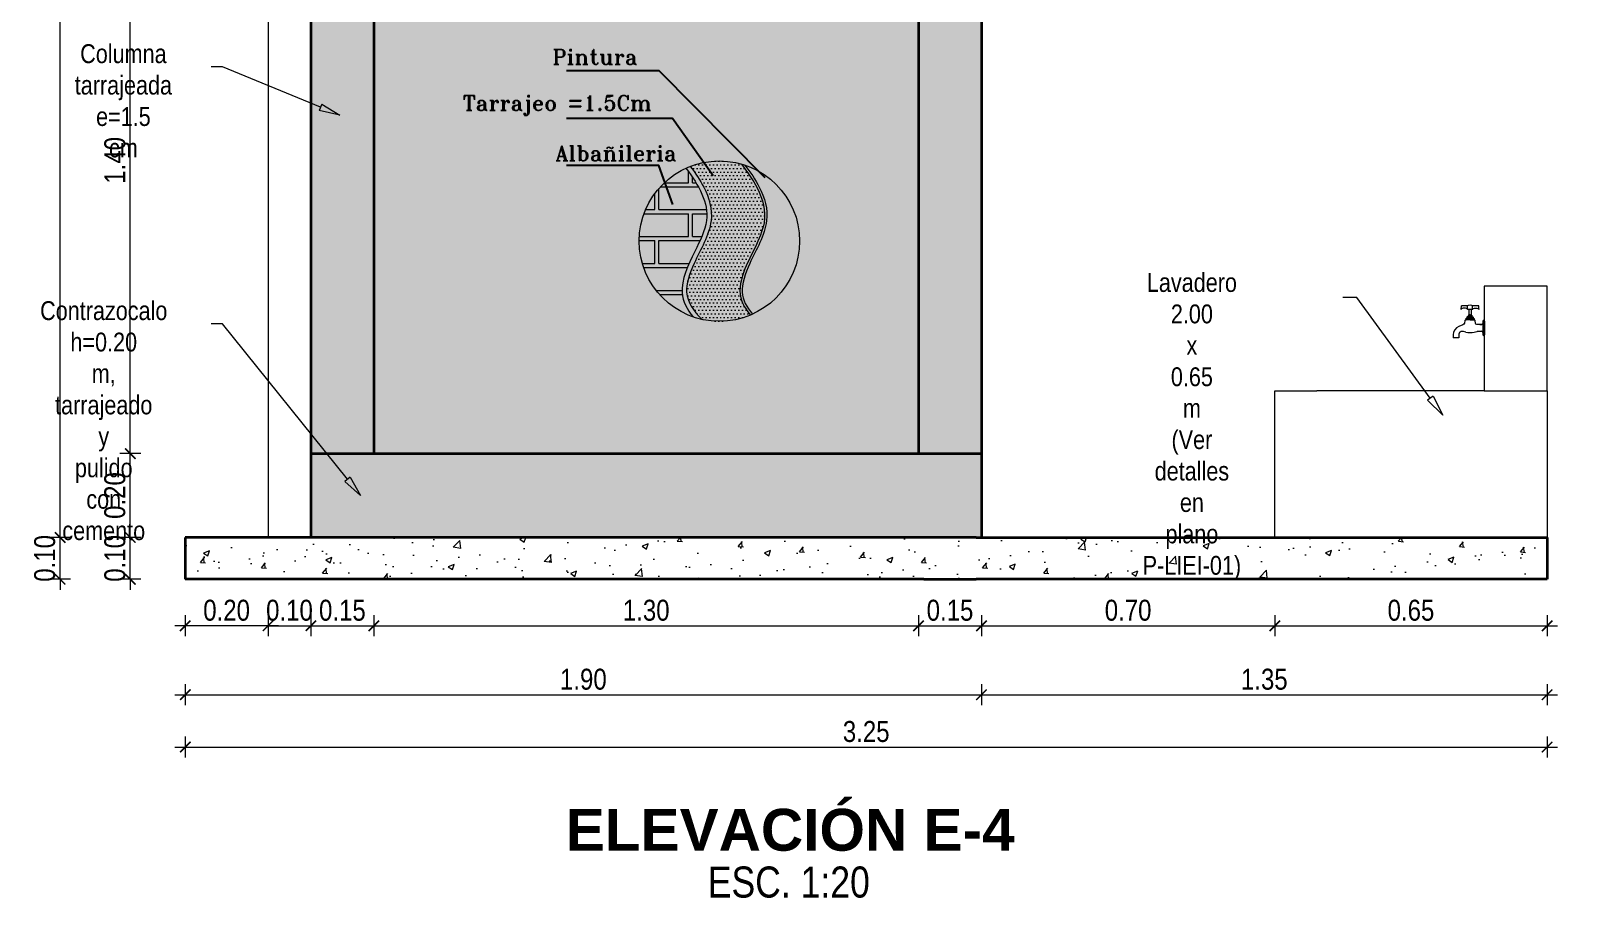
# Model space of a CAD drawing. Header units: metres. Extents: x 115.1 to 149.6, y 26.3 to 56.6.
# Drawn here: x 120.794 to 124.495, y 40.333 to 42.402 of the extents above; entities that cross this region are included whole.
import ezdxf
from ezdxf import colors
from ezdxf.entities.mleader import LeaderData, LeaderLine
from ezdxf.enums import TextEntityAlignment as Align
from ezdxf.math import Vec2, Vec3

# ---------------------------------------------------------------- set-up
doc = ezdxf.new("R2010")
doc.units = ezdxf.units.M
doc.layers.get('0').update_dxf_attribs({"color": 250})
doc.layers.get('Defpoints').update_dxf_attribs({"color": 30, "lineweight": 9})
for name, color, linetype, lineweight in [('-Acotado', 251, 'Continuous', 5), ('-Corte', 7, 'Continuous', 35), ('-Ladrillo', 34, 'Continuous', 9), ('-Textos', 7, 'Continuous', 20), ('FIC-2ES_CONCRETO 210', 251, 'Continuous', 30), ('FIC-2ES_VEREDA', 253, 'Continuous', 5), ('viga', 133, 'Continuous', 30)]:
    doc.layers.add(name, color=color, linetype=linetype, lineweight=lineweight)
doc.layers.add('A_50_CotasExter', color=253, linetype='Continuous')
doc.layers.add('G-TEXTOS-TITULOS', color=174, linetype='Continuous')
doc.styles.add('-Arial Narrow', font='ARIALN.TTF')
doc.styles.add('25-TITULO', font='arialbd.ttf', dxfattribs={"height": 0.1})
doc.dimstyles.new('Esc 1_20n', dxfattribs={"dimscale": 0.02, "dimtxt": 2, "dimasz": 1, "dimexe": 1, "dimexo": 1, "dimgap": 0.45, "dimtad": 1, "dimtoh": 1, "dimzin": 3, "dimdsep": 46, "dimtxsty": '-Arial Narrow', "dimblk": 'ARCHTICK', "dimcen": 1, "dimdle": 1, "dimclrd": 252, "dimclre": 252, "dimclrt": 252, "dimadec": 0, "dimazin": 0, "dimtfac": 1, "dimtix": 1, "dimtmove": 1, "dimatfit": 2, "dimldrblk": 'ARCHTICK', "dimfxl": 1, "dimfxlon": 1, "dimtolj": 2, "dimlwd": 5, "dimlwe": 5, "dimarcsym": 0})

# ---------------------------------------------------------------- blocks, each defined once
blk = doc.blocks.new('_ArchTick')
at = {"color": 0, "linetype": 'ByBlock', "const_width": 0.15}
blk.add_lwpolyline([(-0.5, -0.5), (0.5, 0.5)], dxfattribs=at)
blk = doc.blocks.new('*D103')
at = {"layer": 'A_50_CotasExter', "color": 252, "lineweight": 5, "transparency": 16777216}
for p, q in [((124.6541, 41.1931), (124.6541, 41.2181)), ((124.6291, 41.1931), (124.6791, 41.1931)), ((124.6541, 41.0931), (124.6541, 41.1931)), ((124.6291, 41.0931), (124.6791, 41.0931)), ((124.6541, 41.0931), (124.6541, 41.0681))]:
    blk.add_line(p, q, dxfattribs=at)
at = {"layer": 'Defpoints', "color": 0, "transparency": 16777216}
for p in [(124.4712, 41.1931), (124.6541, 41.1931), (123.3951, 41.0931)]:
    blk.add_point(p, dxfattribs=at)
at = {"layer": 'A_50_CotasExter', "color": 252, "lineweight": 5, "transparency": 16777216, "xscale": 0.025, "yscale": 0.025, "zscale": 0.025}
for p, rotation in [((124.6541, 41.1931), 270), ((124.6541, 41.0931), 90)]:
    blk.add_blockref('_ArchTick', p, dxfattribs=dict(at, rotation=rotation))
at = {"layer": 'A_50_CotasExter', "color": 252, "transparency": 16777216, "insert": (124.6173, 41.1431), "char_height": 0.05, "attachment_point": 5, "rotation": 90, "style": '-Arial Narrow'}
blk.add_mtext('\\A2;0.10', dxfattribs=at)
blk = doc.blocks.new('*D104')
at = {"layer": 'A_50_CotasExter', "color": 252, "lineweight": 5, "transparency": 16777216}
for p, q in [((124.6291, 43.4931), (124.6791, 43.4931)), ((124.6541, 41.1681), (124.6541, 43.5181)), ((124.6291, 41.1931), (124.6791, 41.1931))]:
    blk.add_line(p, q, dxfattribs=at)
at = {"layer": 'Defpoints', "color": 0, "transparency": 16777216}
for p in [(123.2124, 43.4931), (124.6541, 43.4931), (124.4712, 41.1931)]:
    blk.add_point(p, dxfattribs=at)
at = {"layer": 'A_50_CotasExter', "color": 252, "lineweight": 5, "transparency": 16777216, "xscale": 0.025, "yscale": 0.025, "zscale": 0.025}
for p, rotation in [((124.6541, 43.4931), 90), ((124.6541, 41.1931), 270)]:
    blk.add_blockref('_ArchTick', p, dxfattribs=dict(at, rotation=rotation))
at = {"layer": 'A_50_CotasExter', "color": 252, "transparency": 16777216, "insert": (124.6173, 42.3431), "char_height": 0.05, "attachment_point": 5, "rotation": 90, "style": '-Arial Narrow'}
blk.add_mtext('\\A2;2.30', dxfattribs=at)
blk = doc.blocks.new('_ClosedBlank')
at = {"color": 0, "linetype": 'ByBlock', "lineweight": -2}
for p, q in [((-1, 0.167), (0, 0)), ((-1, 0.167), (-1, -0.167)), ((0, 0), (-1, -0.167))]:
    blk.add_line(p, q, dxfattribs=at)
blk = doc.blocks.new('*D107')
at = {"layer": 'A_50_CotasExter', "color": 252, "lineweight": 5, "transparency": 16777216}
for p, q in [((121.3599, 40.9822), (121.3349, 40.9822)), ((121.3599, 41.0072), (121.3599, 40.9572)), ((121.3599, 40.9822), (121.4624, 40.9822)), ((121.4624, 41.0072), (121.4624, 40.9572)), ((121.4624, 40.9822), (121.4874, 40.9822))]:
    blk.add_line(p, q, dxfattribs=at)
at = {"layer": 'Defpoints', "color": 0, "transparency": 16777216}
for p in [(121.4624, 41.1931), (121.3599, 41.0931), (121.4624, 40.9822)]:
    blk.add_point(p, dxfattribs=at)
at = {"layer": 'A_50_CotasExter', "color": 252, "lineweight": 5, "transparency": 16777216, "xscale": 0.025, "yscale": 0.025, "zscale": 0.025}
for p, rotation in [((121.3599, 40.9822), 359.9999999999918), ((121.4624, 40.9822), 179.9999999999919)]:
    blk.add_blockref('_ArchTick', p, dxfattribs=dict(at, rotation=rotation))
at = {"layer": 'A_50_CotasExter', "color": 252, "transparency": 16777216, "insert": (121.4111, 41.019), "char_height": 0.05, "attachment_point": 5, "style": '-Arial Narrow'}
blk.add_mtext('\\A2;0.10', dxfattribs=at)
blk = doc.blocks.new('*D108')
at = {"layer": 'A_50_CotasExter', "color": 252, "lineweight": 5, "transparency": 16777216}
for p, q in [((121.4374, 40.9822), (121.6374, 40.9822)), ((121.4624, 41.0072), (121.4624, 40.9572)), ((121.6124, 41.0072), (121.6124, 40.9572))]:
    blk.add_line(p, q, dxfattribs=at)
at = {"layer": 'Defpoints', "color": 0, "transparency": 16777216}
for p in [(121.6124, 41.3931), (121.4624, 41.1931), (121.6124, 40.9822)]:
    blk.add_point(p, dxfattribs=at)
at = {"layer": 'A_50_CotasExter', "color": 252, "lineweight": 5, "transparency": 16777216, "xscale": 0.025, "yscale": 0.025, "zscale": 0.025}
for p, rotation in [((121.4624, 40.9822), 179.9999999999919), ((121.6124, 40.9822), 359.9999999999918)]:
    blk.add_blockref('_ArchTick', p, dxfattribs=dict(at, rotation=rotation))
at = {"layer": 'A_50_CotasExter', "color": 252, "transparency": 16777216, "insert": (121.5374, 41.019), "char_height": 0.05, "attachment_point": 5, "style": '-Arial Narrow'}
blk.add_mtext('\\A2;0.15', dxfattribs=at)
blk = doc.blocks.new('*D109')
at = {"layer": 'A_50_CotasExter', "color": 252, "lineweight": 5, "transparency": 16777216}
for p, q in [((121.5874, 40.9822), (122.9374, 40.9822)), ((121.6124, 41.0072), (121.6124, 40.9572)), ((122.9124, 41.0072), (122.9124, 40.9572))]:
    blk.add_line(p, q, dxfattribs=at)
at = {"layer": 'Defpoints', "color": 0, "transparency": 16777216}
for p in [(121.6124, 41.3931), (122.9124, 41.3931), (122.9124, 40.9822)]:
    blk.add_point(p, dxfattribs=at)
at = {"layer": 'A_50_CotasExter', "color": 252, "lineweight": 5, "transparency": 16777216, "xscale": 0.025, "yscale": 0.025, "zscale": 0.025}
for p, rotation in [((121.6124, 40.9822), 179.9999999999919), ((122.9124, 40.9822), 359.9999999999918)]:
    blk.add_blockref('_ArchTick', p, dxfattribs=dict(at, rotation=rotation))
at = {"layer": 'A_50_CotasExter', "color": 252, "transparency": 16777216, "insert": (122.2624, 41.019), "char_height": 0.05, "attachment_point": 5, "style": '-Arial Narrow'}
blk.add_mtext('\\A2;1.30', dxfattribs=at)
blk = doc.blocks.new('*D110')
at = {"layer": 'A_50_CotasExter', "color": 252, "lineweight": 5, "transparency": 16777216}
for p, q in [((122.8874, 40.9822), (123.0874, 40.9822)), ((122.9124, 41.0072), (122.9124, 40.9572)), ((123.0624, 41.0072), (123.0624, 40.9572))]:
    blk.add_line(p, q, dxfattribs=at)
at = {"layer": 'Defpoints', "color": 0, "transparency": 16777216}
for p in [(122.9124, 41.3931), (123.0624, 41.3931), (123.0624, 40.9822)]:
    blk.add_point(p, dxfattribs=at)
at = {"layer": 'A_50_CotasExter', "color": 252, "lineweight": 5, "transparency": 16777216, "xscale": 0.025, "yscale": 0.025, "zscale": 0.025}
for p, rotation in [((122.9124, 40.9822), 179.9999999999919), ((123.0624, 40.9822), 359.9999999999918)]:
    blk.add_blockref('_ArchTick', p, dxfattribs=dict(at, rotation=rotation))
at = {"layer": 'A_50_CotasExter', "color": 252, "transparency": 16777216, "insert": (122.9874, 41.019), "char_height": 0.05, "attachment_point": 5, "style": '-Arial Narrow'}
blk.add_mtext('\\A2;0.15', dxfattribs=at)
blk = doc.blocks.new('*D111')
at = {"layer": 'A_50_CotasExter', "color": 252, "lineweight": 5, "transparency": 16777216}
for p, q in [((121.1624, 40.8427), (121.1624, 40.7927)), ((123.0624, 40.8427), (123.0624, 40.7927)), ((121.1374, 40.8177), (123.0874, 40.8177))]:
    blk.add_line(p, q, dxfattribs=at)
at = {"layer": 'Defpoints', "color": 0, "transparency": 16777216}
for p in [(123.0624, 41.1931), (121.1624, 41.0931), (123.0624, 40.8177)]:
    blk.add_point(p, dxfattribs=at)
at = {"layer": 'A_50_CotasExter', "color": 252, "lineweight": 5, "transparency": 16777216, "xscale": 0.025, "yscale": 0.025, "zscale": 0.025}
for p, rotation in [((121.1624, 40.8177), 179.9999999999919), ((123.0624, 40.8177), 359.9999999999918)]:
    blk.add_blockref('_ArchTick', p, dxfattribs=dict(at, rotation=rotation))
at = {"layer": 'A_50_CotasExter', "color": 252, "transparency": 16777216, "insert": (122.1124, 40.8544), "char_height": 0.05, "attachment_point": 5, "style": '-Arial Narrow'}
blk.add_mtext('\\A2;1.90', dxfattribs=at)
blk = doc.blocks.new('*D112')
at = {"layer": 'A_50_CotasExter', "color": 252, "lineweight": 5, "transparency": 16777216}
for p, q in [((123.0624, 40.8427), (123.0624, 40.7927)), ((124.4124, 40.8427), (124.4124, 40.7927)), ((123.0374, 40.8177), (124.4374, 40.8177))]:
    blk.add_line(p, q, dxfattribs=at)
at = {"layer": 'Defpoints', "color": 0, "transparency": 16777216}
for p in [(123.0624, 41.1931), (124.4124, 41.1931), (124.4124, 40.8177)]:
    blk.add_point(p, dxfattribs=at)
at = {"layer": 'A_50_CotasExter', "color": 252, "lineweight": 5, "transparency": 16777216, "xscale": 0.025, "yscale": 0.025, "zscale": 0.025}
for p, rotation in [((123.0624, 40.8177), 179.9999999999919), ((124.4124, 40.8177), 359.9999999999918)]:
    blk.add_blockref('_ArchTick', p, dxfattribs=dict(at, rotation=rotation))
at = {"layer": 'A_50_CotasExter', "color": 252, "transparency": 16777216, "insert": (123.7374, 40.8544), "char_height": 0.05, "attachment_point": 5, "style": '-Arial Narrow'}
blk.add_mtext('\\A2;1.35', dxfattribs=at)
blk = doc.blocks.new('*D113')
at = {"layer": 'A_50_CotasExter', "color": 252, "lineweight": 5, "transparency": 16777216}
for p, q in [((121.1624, 40.7178), (121.1624, 40.6678)), ((124.4124, 40.7178), (124.4124, 40.6678)), ((121.1374, 40.6928), (124.4374, 40.6928))]:
    blk.add_line(p, q, dxfattribs=at)
at = {"layer": 'Defpoints', "color": 0, "transparency": 16777216}
for p in [(121.1624, 41.0931), (124.4124, 41.0931), (124.4124, 40.6928)]:
    blk.add_point(p, dxfattribs=at)
at = {"layer": 'A_50_CotasExter', "color": 252, "lineweight": 5, "transparency": 16777216, "xscale": 0.025, "yscale": 0.025, "zscale": 0.025, "rotation": 180}
blk.add_blockref('_ArchTick', (121.1624, 40.6928), dxfattribs=at)
at = {"layer": 'A_50_CotasExter', "color": 252, "lineweight": 5, "transparency": 16777216, "xscale": 0.025, "yscale": 0.025, "zscale": 0.025}
blk.add_blockref('_ArchTick', (124.4124, 40.6928), dxfattribs=at)
at = {"layer": 'A_50_CotasExter', "color": 252, "transparency": 16777216, "insert": (122.7874, 40.7296), "char_height": 0.05, "attachment_point": 5, "style": '-Arial Narrow'}
blk.add_mtext('\\A2;3.25', dxfattribs=at)
blk = doc.blocks.new('*D114')
at = {"layer": 'A_50_CotasExter', "color": 252, "lineweight": 5, "transparency": 16777216}
for p, q in [((121.0313, 41.1931), (121.0313, 41.2181)), ((121.0563, 41.1931), (121.0063, 41.1931)), ((121.0313, 41.0931), (121.0313, 41.1931)), ((121.0563, 41.0931), (121.0063, 41.0931)), ((121.0313, 41.0931), (121.0313, 41.0681))]:
    blk.add_line(p, q, dxfattribs=at)
at = {"layer": 'Defpoints', "color": 0, "transparency": 16777216}
for p in [(121.0313, 41.1931), (121.1624, 41.1931), (121.1624, 41.0931)]:
    blk.add_point(p, dxfattribs=at)
at = {"layer": 'A_50_CotasExter', "color": 252, "lineweight": 5, "transparency": 16777216, "xscale": 0.025, "yscale": 0.025, "zscale": 0.025}
for p, rotation in [((121.0313, 41.1931), 270), ((121.0313, 41.0931), 90)]:
    blk.add_blockref('_ArchTick', p, dxfattribs=dict(at, rotation=rotation))
at = {"layer": 'A_50_CotasExter', "color": 252, "transparency": 16777216, "insert": (120.9945, 41.1431), "char_height": 0.05, "attachment_point": 5, "rotation": 90, "style": '-Arial Narrow'}
blk.add_mtext('\\A2;0.10', dxfattribs=at)
blk = doc.blocks.new('*D115')
at = {"layer": 'A_50_CotasExter', "color": 252, "lineweight": 5, "transparency": 16777216}
for p, q in [((121.0313, 41.1681), (121.0313, 41.4181)), ((121.0563, 41.3931), (121.0063, 41.3931)), ((121.0563, 41.1931), (121.0063, 41.1931))]:
    blk.add_line(p, q, dxfattribs=at)
at = {"layer": 'Defpoints', "color": 0, "transparency": 16777216}
for p in [(121.0313, 41.3931), (121.4624, 41.3931), (121.1624, 41.1931)]:
    blk.add_point(p, dxfattribs=at)
at = {"layer": 'A_50_CotasExter', "color": 252, "lineweight": 5, "transparency": 16777216, "xscale": 0.025, "yscale": 0.025, "zscale": 0.025}
for p, rotation in [((121.0313, 41.3931), 90), ((121.0313, 41.1931), 270)]:
    blk.add_blockref('_ArchTick', p, dxfattribs=dict(at, rotation=rotation))
at = {"layer": 'A_50_CotasExter', "color": 252, "transparency": 16777216, "insert": (120.9945, 41.2931), "char_height": 0.05, "attachment_point": 5, "rotation": 90, "style": '-Arial Narrow'}
blk.add_mtext('\\A2;0.20', dxfattribs=at)
blk = doc.blocks.new('*D116')
at = {"layer": 'A_50_CotasExter', "color": 252, "lineweight": 5, "transparency": 16777216}
for p, q in [((121.0563, 42.7931), (121.0063, 42.7931)), ((121.0313, 41.3681), (121.0313, 42.8181)), ((121.0563, 41.3931), (121.0063, 41.3931))]:
    blk.add_line(p, q, dxfattribs=at)
at = {"layer": 'Defpoints', "color": 0, "transparency": 16777216}
for p in [(121.0313, 42.7931), (121.3599, 42.7931), (121.4624, 41.3931)]:
    blk.add_point(p, dxfattribs=at)
at = {"layer": 'A_50_CotasExter', "color": 252, "lineweight": 5, "transparency": 16777216, "xscale": 0.025, "yscale": 0.025, "zscale": 0.025}
for p, rotation in [((121.0313, 42.7931), 90), ((121.0313, 41.3931), 270)]:
    blk.add_blockref('_ArchTick', p, dxfattribs=dict(at, rotation=rotation))
at = {"layer": 'A_50_CotasExter', "color": 252, "transparency": 16777216, "insert": (120.9945, 42.0931), "char_height": 0.05, "attachment_point": 5, "rotation": 90, "style": '-Arial Narrow'}
blk.add_mtext('\\A2;1.40', dxfattribs=at)
blk = doc.blocks.new('*D118')
at = {"layer": 'A_50_CotasExter', "color": 252, "lineweight": 5, "transparency": 16777216}
for p, q in [((120.8639, 41.1931), (120.8639, 41.2181)), ((120.8889, 41.1931), (120.8389, 41.1931)), ((120.8639, 41.0931), (120.8639, 41.1931)), ((120.8889, 41.0931), (120.8389, 41.0931)), ((120.8639, 41.0931), (120.8639, 41.0681))]:
    blk.add_line(p, q, dxfattribs=at)
at = {"layer": 'Defpoints', "color": 0, "transparency": 16777216}
for p in [(120.8639, 41.1931), (121.1624, 41.1931), (121.1624, 41.0931)]:
    blk.add_point(p, dxfattribs=at)
at = {"layer": 'A_50_CotasExter', "color": 252, "lineweight": 5, "transparency": 16777216, "xscale": 0.025, "yscale": 0.025, "zscale": 0.025}
for p, rotation in [((120.8639, 41.1931), 270), ((120.8639, 41.0931), 90)]:
    blk.add_blockref('_ArchTick', p, dxfattribs=dict(at, rotation=rotation))
at = {"layer": 'A_50_CotasExter', "color": 252, "transparency": 16777216, "insert": (120.8272, 41.1431), "char_height": 0.05, "attachment_point": 5, "rotation": 90, "style": '-Arial Narrow'}
blk.add_mtext('\\A2;0.10', dxfattribs=at)
blk = doc.blocks.new('*D119')
at = {"layer": 'A_50_CotasExter', "color": 252, "lineweight": 5, "transparency": 16777216}
for p, q in [((120.8639, 41.1681), (120.8639, 43.9181)), ((120.8889, 43.8931), (120.8389, 43.8931)), ((120.8889, 41.1931), (120.8389, 41.1931))]:
    blk.add_line(p, q, dxfattribs=at)
at = {"layer": 'Defpoints', "color": 0, "transparency": 16777216}
for p in [(120.8639, 43.8931), (121.4624, 43.8931), (121.1624, 41.1931)]:
    blk.add_point(p, dxfattribs=at)
at = {"layer": 'A_50_CotasExter', "color": 252, "lineweight": 5, "transparency": 16777216, "xscale": 0.025, "yscale": 0.025, "zscale": 0.025}
for p, rotation in [((120.8639, 43.8931), 90), ((120.8639, 41.1931), 270)]:
    blk.add_blockref('_ArchTick', p, dxfattribs=dict(at, rotation=rotation))
at = {"layer": 'A_50_CotasExter', "color": 252, "transparency": 16777216, "insert": (120.8272, 42.5431), "char_height": 0.05, "attachment_point": 5, "rotation": 90, "style": '-Arial Narrow'}
blk.add_mtext('\\A2;2.70', dxfattribs=at)
blk = doc.blocks.new('*D126')
at = {"layer": 'A_50_CotasExter', "color": 252, "lineweight": 5, "transparency": 16777216}
for p, q in [((121.3849, 40.9822), (121.1374, 40.9822)), ((121.1624, 41.0072), (121.1624, 40.9572)), ((121.3599, 41.0072), (121.3599, 40.9572))]:
    blk.add_line(p, q, dxfattribs=at)
at = {"layer": 'Defpoints', "color": 0, "transparency": 16777216}
for p in [(121.1624, 41.0931), (121.3599, 41.0931), (121.1624, 40.9822)]:
    blk.add_point(p, dxfattribs=at)
at = {"layer": 'A_50_CotasExter', "color": 252, "lineweight": 5, "transparency": 16777216, "xscale": 0.025, "yscale": 0.025, "zscale": 0.025}
for p, rotation in [((121.1624, 40.9822), 179.9999999999919), ((121.3599, 40.9822), 359.9999999999918)]:
    blk.add_blockref('_ArchTick', p, dxfattribs=dict(at, rotation=rotation))
at = {"layer": 'A_50_CotasExter', "color": 252, "transparency": 16777216, "insert": (121.2611, 41.019), "char_height": 0.05, "attachment_point": 5, "style": '-Arial Narrow'}
blk.add_mtext('\\A2;0.20', dxfattribs=at)
blk = doc.blocks.new('*D211')
at = {"layer": 'A_50_CotasExter', "color": 252, "lineweight": 5, "transparency": 16777216}
for p, q in [((123.0374, 40.9822), (123.7874, 40.9822)), ((123.0624, 41.0072), (123.0624, 40.9572)), ((123.7624, 41.0072), (123.7624, 40.9572))]:
    blk.add_line(p, q, dxfattribs=at)
at = {"layer": 'Defpoints', "color": 0, "transparency": 16777216}
for p in [(123.0624, 41.3931), (123.7624, 41.1931), (123.7624, 40.9822)]:
    blk.add_point(p, dxfattribs=at)
at = {"layer": 'A_50_CotasExter', "color": 252, "lineweight": 5, "transparency": 16777216, "xscale": 0.025, "yscale": 0.025, "zscale": 0.025}
for p, rotation in [((123.0624, 40.9822), 179.9999999999919), ((123.7624, 40.9822), 359.9999999999918)]:
    blk.add_blockref('_ArchTick', p, dxfattribs=dict(at, rotation=rotation))
at = {"layer": 'A_50_CotasExter', "color": 252, "transparency": 16777216, "insert": (123.4124, 41.019), "char_height": 0.05, "attachment_point": 5, "style": '-Arial Narrow'}
blk.add_mtext('\\A2;0.70', dxfattribs=at)
blk = doc.blocks.new('*D212')
at = {"layer": 'A_50_CotasExter', "color": 252, "lineweight": 5, "transparency": 16777216}
for p, q in [((123.7374, 40.9822), (124.4374, 40.9822)), ((123.7624, 41.0072), (123.7624, 40.9572)), ((124.4124, 41.0072), (124.4124, 40.9572))]:
    blk.add_line(p, q, dxfattribs=at)
at = {"layer": 'Defpoints', "color": 0, "transparency": 16777216}
for p in [(123.7624, 41.1931), (124.4124, 41.1931), (124.4124, 40.9822)]:
    blk.add_point(p, dxfattribs=at)
at = {"layer": 'A_50_CotasExter', "color": 252, "lineweight": 5, "transparency": 16777216, "xscale": 0.025, "yscale": 0.025, "zscale": 0.025}
for p, rotation in [((123.7624, 40.9822), 179.9999999999919), ((124.4124, 40.9822), 359.9999999999918)]:
    blk.add_blockref('_ArchTick', p, dxfattribs=dict(at, rotation=rotation))
at = {"layer": 'A_50_CotasExter', "color": 252, "transparency": 16777216, "insert": (124.0874, 41.019), "char_height": 0.05, "attachment_point": 5, "style": '-Arial Narrow'}
blk.add_mtext('\\A2;0.65', dxfattribs=at)

msp = doc.modelspace()

# ---------------------------------------------------------------- hatches: boundary and pattern name
at = {"layer": '-Acotado', "true_color": 0x139b48}
h = msp.add_hatch(color=114, dxfattribs=at)
h.dxf.hatch_style = 1
h.paths.add_polyline_path([(121.6124, 43.701), (122.9124, 43.376), (122.9124, 41.3931), (123.0624, 41.3931), (123.0624, 43.4931), (121.4624, 43.8931), (121.4624, 41.3931), (121.6124, 41.3931)])
h.paths.add_polyline_path([(121.4624, 42.6834), (121.4624, 42.7875)], flags=17)
at = {"layer": '-Acotado'}
h = msp.add_hatch(color=14, dxfattribs=at)
h.dxf.hatch_style = 1
h.paths.add_polyline_path([(123.0624, 41.3931), (121.4624, 41.3931), (121.4624, 41.1931), (122.9274, 41.1931), (123.0499, 41.1931), (123.0624, 41.1931)])
at = {"layer": '-Ladrillo', "ltscale": 0.1, "true_color": 0xf3f3e7}
h = msp.add_hatch(color=7, dxfattribs=at)
h.dxf.hatch_style = 1
h.paths.add_polyline_path([(122.9124, 43.376), (121.6124, 43.701), (121.6124, 41.3931), (122.9124, 41.3931)])
at = {"linetype": 'Continuous', "lineweight": 20}
h = msp.add_hatch(dxfattribs=at)
h.set_pattern_fill('DOTS', color=256, scale=0.00547, style=0)
h.set_pattern_definition([(0, (122.357591, 41.709246), (0.00434168, 0.00868336), [0, -0.00868336])])
edge = h.paths.add_edge_path()
edge.add_spline(control_points=[(122.5111, 41.7237), (122.5019, 41.7345), (122.4948, 41.7456), (122.4827, 41.7783), (122.4861, 41.8015), (122.5094, 41.8655), (122.5369, 41.9049), (122.5483, 41.9726), (122.541, 42.0004), (122.5171, 42.0466), (122.5037, 42.0657), (122.4888, 42.0846)], knot_values=[0.087296, 0.087296, 0.087296, 0.087296, 0.168641, 0.168641, 0.314474, 0.314474, 0.538578, 0.538578, 0.699526, 0.699526, 0.816404, 0.816404, 0.816404, 0.816404], degree=3, periodic=0)
edge.add_arc((122.4371, 41.9003), 0.1914, 74.3347, 111.2664)
edge.add_spline(control_points=[(122.3677, 42.0787), (122.38, 42.0625), (122.391, 42.046), (122.4128, 42.0036), (122.4204, 41.9768), (122.4129, 41.9137), (122.392, 41.8804), (122.3657, 41.8222), (122.3576, 41.798), (122.3603, 41.7555), (122.3744, 41.7342), (122.3955, 41.7134)], knot_values=[0.106294, 0.106294, 0.106294, 0.106294, 0.205254, 0.205254, 0.354749, 0.354749, 0.546179, 0.546179, 0.68882, 0.68882, 0.852406, 0.852406, 0.852406, 0.852406], degree=3, periodic=0)
edge.add_arc((122.4371, 41.9003), 0.1914, 257.4353, 292.7117)
h = msp.add_hatch(dxfattribs=at)
h.set_pattern_fill('BRICKS', color=256, scale=0.321755, style=0, pattern_type=2)
h.set_pattern_definition([(0, (122.21192, 41.65358), (0.080439, 0.064351), [0.151225, -0.009653]), (0, (122.21192, 41.708276), (0.080439, 0.064351), [0.151225, -0.009653]), (90, (122.21192, 41.65358), (-0.080439, 0.064351), [0.054698, -0.074004]), (90, (122.202266, 41.65358), (-0.080439, 0.064351), [0.054698, -0.074004])])
edge = h.paths.add_edge_path()
edge.add_spline(control_points=[(122.3747, 41.7193), (122.3594, 41.7373), (122.3347, 41.784), (122.3748, 41.8691), (122.4247, 41.9685), (122.3886, 42.0332), (122.3573, 42.0743)], knot_values=[0.101715, 0.101715, 0.101715, 0.101715, 0.232072, 0.419806, 0.56381, 0.819074, 0.819074, 0.819074, 0.819074], degree=3, periodic=0)
edge.add_arc((122.4371, 41.9003), 0.1914, 114.6545, 180)
edge.add_arc((122.4371, 41.9003), 0.1914, 180, 250.97)
h = msp.add_hatch(color=131, dxfattribs=at)
h.set_gradient(color1=(251, 237, 198), color2=(254, 249, 236), one_color=1, tint=0.96, name='INVCURVED')
edge = h.paths.add_edge_path()
edge.add_spline(control_points=[(122.498, 42.0818), (122.5111, 42.0646), (122.5231, 42.0471), (122.5454, 42.0036), (122.553, 41.9768), (122.5455, 41.9137), (122.5247, 41.8804), (122.4983, 41.8222), (122.4902, 41.798), (122.4926, 41.76), (122.5019, 41.7428), (122.5163, 41.726)], knot_values=[0.099933, 0.099933, 0.099933, 0.099933, 0.205254, 0.205254, 0.354749, 0.354749, 0.546179, 0.546179, 0.68882, 0.68882, 0.819602, 0.819602, 0.819602, 0.819602], degree=3, periodic=0)
edge.add_arc((122.4371, 41.9003), 0.1914, 294.4295, 360)
edge.add_arc((122.4371, 41.9003), 0.1914, 0, 71.482)
at = {"lineweight": 5, "true_color": 0x636466}
h = msp.add_hatch(dxfattribs=at)
h.set_pattern_fill('AR-CONC', color=251, scale=0.0008)
h.set_pattern_definition([(50, (-1123.17897, -457.97916), (0.145747735, -0.012751268), [0.01524, -0.16764]), (355, (-1123.17897, -457.97916), (-0.028194737, 0.152845476), [0.012192, -0.134112467]), (100.451445, (-1123.16683, -457.98022), (0.117552998, 0.140094202), [0.012952007, -0.142472196]), (46.1842, (-1123.17897, -457.93852), (0.216863233, -0.033633862), [0.02286, -0.25146]), (96.635558, (-1123.1609, -457.94132), (0.189923307, 0.1979409), [0.01942802, -0.213708487]), (351.184151, (-1123.17897, -457.93852), (0.189923307, 0.1979409), [0.018287974, -0.201167786]), (21, (-1123.15865, -457.94868), (0.121291513, -0.081812159), [0.01524, -0.16764]), (326, (-1123.15865, -457.94868), (0.049441623, 0.147350373), [0.012192, -0.134112]), (71.451445, (-1123.14854, -457.9555), (0.170733135, 0.065538215), [0.012952007, -0.14247195]), (37.5, (-1123.17897, -457.97916), (0.0024708826, 0.067644031), [0, -0.1324864, 0, -0.136144, 0, -0.13462]), (7.5, (-1123.17897, -457.97916), (0.05345573, 0.08014446), [0, -0.0776224, 0, -0.1294384, 0, -0.051308]), (327.5, (-1123.224285, -457.97916), (0.1084724761, -0.0045829952), [0, -0.0508, 0, -0.158496, 0, -0.210312]), (317.5, (-1123.244605, -457.97916), (0.118503345, 0.020341193), [0, -0.06604, 0, -0.1052576, 0, -0.149352])])
h.paths.add_polyline_path([(121.1624, 41.0931), (124.0636, 41.0931), (124.1636, 41.0931), (124.4124, 41.0931), (124.4124, 41.1931), (123.6122, 41.1931), (123.2383, 41.1931), (121.1624, 41.1931)])

# ---------------------------------------------------------------- linework, layer by layer
at = {"layer": '-Corte', "ltscale": 0.009}
for p, q in [((121.4624, 43.8931), (121.4624, 41.1931)), ((121.6124, 43.701), (121.6124, 41.3931)), ((123.0624, 43.4931), (123.0624, 41.1931)), ((122.9124, 43.376), (122.9124, 41.3931)), ((121.4624, 41.3931), (123.0624, 41.3931)), ((121.1624, 41.1931), (121.1624, 41.0931)), ((122.9274, 41.1931), (121.1624, 41.1931)), ((123.0499, 41.1931), (122.9249, 41.1931)), ((123.0499, 41.1931), (124.4124, 41.1931)), ((124.4124, 41.1931), (124.4124, 41.0931)), ((122.7874, 41.0931), (121.1624, 41.0931)), ((122.9249, 41.0931), (122.7874, 41.0931)), ((122.9249, 41.0931), (123.0499, 41.0931)), ((123.1874, 41.0931), (123.0499, 41.0931)), ((124.4124, 41.0931), (123.1874, 41.0931))]:
    msp.add_line(p, q, dxfattribs=at)
at = {"layer": '-Corte', "lineweight": 5, "ltscale": 0.009}
for p, q in [((123.7624, 41.1931), (123.7624, 41.5431)), ((123.7624, 41.5431), (123.8624, 41.5431)), ((124.2624, 41.5431), (124.4124, 41.5431)), ((124.4124, 41.5431), (124.4124, 41.1931))]:
    msp.add_line(p, q, dxfattribs=at)
for points in [[(124.4124, 41.5431), (124.4124, 41.7931), (124.2624, 41.7931), (124.2624, 41.5431)], [(124.2071, 41.7371), (124.2077, 41.7456)], [(124.2225, 41.7456), (124.2077, 41.7456)], [(124.2254, 41.7124), (124.2185, 41.7124)], [(124.2284, 41.7154), (124.2191, 41.7154)], [(124.2284, 41.7124), (124.2191, 41.7124)], [(124.2244, 41.7209), (124.2207, 41.7191)], [(124.2284, 41.7191), (124.2207, 41.7191)], [(124.2207, 41.7191), (124.2207, 41.7154)], [(124.2225, 41.7371), (124.2225, 41.7456)], [(124.2342, 41.7371), (124.2225, 41.7371)], [(124.2244, 41.7236), (124.2254, 41.7246)], [(124.2244, 41.7236), (124.2244, 41.7209)], [(124.2284, 41.7236), (124.2244, 41.7236)], [(124.2284, 41.7221), (124.2244, 41.7221)], [(124.2284, 41.7209), (124.2244, 41.7209)], [(124.2254, 41.7371), (124.2254, 41.7246)], [(124.2284, 41.7246), (124.2254, 41.7246)], [(124.2284, 41.7246), (124.2313, 41.7246)], [(124.2284, 41.7236), (124.2323, 41.7236)], [(124.2284, 41.7221), (124.2323, 41.7221)], [(124.2284, 41.7209), (124.2323, 41.7209)], [(124.2284, 41.7191), (124.236, 41.7191)], [(124.2284, 41.7154), (124.2376, 41.7154)], [(124.2284, 41.7124), (124.2376, 41.7124)], [(124.2313, 41.7371), (124.2313, 41.7246)], [(124.2323, 41.7236), (124.2313, 41.7246)], [(124.2323, 41.7236), (124.2323, 41.7209)], [(124.2323, 41.7209), (124.236, 41.7191)], [(124.249, 41.7456), (124.2342, 41.7456)], [(124.2342, 41.7371), (124.2342, 41.7456)], [(124.236, 41.7191), (124.236, 41.7154)], [(124.2496, 41.7371), (124.249, 41.7456)], [(124.2051, 41.6834), (124.2051, 41.6834)], [(124.2516, 41.7012), (124.2563, 41.7012)], [(124.2516, 41.685), (124.2563, 41.685)], [(124.2589, 41.7092), (124.2589, 41.677)], [(124.2628, 41.7092), (124.2628, 41.677)], [(124.2014, 41.6692), (124.188, 41.6692)], [(124.2624, 41.5431), (123.8624, 41.5431)]]:
    msp.add_lwpolyline(points, dxfattribs=at)
for points in [[(124.2185, 41.7124, 0.348532), (124.2163, 41.7107), (124.2149, 41.7047, -0.245019), (124.2112, 41.7004), (124.2015, 41.6965, 0.306728), (124.188, 41.6766), (124.188, 41.6692)], [(124.2563, 41.7012), (124.2442, 41.7012, -0.374363), (124.2414, 41.7037), (124.2404, 41.7107, 0.348532), (124.2382, 41.7124)], [(124.2184, 41.6832), (124.2127, 41.6846, 0.211601), (124.2051, 41.6834, 0.253486), (124.2014, 41.6766), (124.2014, 41.6692)], [(124.2383, 41.6832), (124.2442, 41.6847, -0.061869), (124.2464, 41.685), (124.2563, 41.685)]]:
    msp.add_lwpolyline(points, format="xyb", dxfattribs=at)
for centre, radius, start, end in [((124.2191, 41.7139), 0.00151, 90, 270), ((124.2376, 41.7139), 0.00151, 270, 90), ((124.2563, 41.7038), 0.00261, 270, 0), ((124.2563, 41.6824), 0.00261, 0, 90), ((124.2608, 41.7092), 0.00192, 0, 180), ((124.2608, 41.677), 0.00192, 180, 0)]:
    msp.add_arc(centre, radius, start, end, dxfattribs=at)
for centre, major_axis, ratio, start_param, end_param in [((124.2148, 41.7371), (-0.00769, 0), 0.462853, 3.141593, 6.283185), ((124.2284, 41.7456), (-0.00586, 0), 0.306357, 3.141593, 6.283185), ((124.2284, 41.6934), (-0.0224, 0), 0.50947, 1.110986, 2.030606)]:
    msp.add_ellipse(centre, major_axis=major_axis, ratio=ratio, start_param=start_param, end_param=end_param, dxfattribs=at)
at = {"layer": '-Corte', "lineweight": 5, "ltscale": 0.009, "extrusion": (0, 0, -1)}
msp.add_ellipse((124.2419, 41.7371), major_axis=(0.00769, 0), ratio=0.462853, start_param=3.141593, end_param=6.283185, dxfattribs=at)
at = {"linetype": 'Continuous', "lineweight": 20}
msp.add_circle((122.4371, 41.9003), 0.1914, dxfattribs=at)
for points, knots in [([(122.4888, 42.0846), (122.5037, 42.0657), (122.5171, 42.0466), (122.541, 42.0004), (122.5483, 41.9726), (122.5369, 41.9049), (122.5094, 41.8655), (122.4861, 41.8015), (122.4827, 41.7783), (122.4948, 41.7456), (122.5019, 41.7345), (122.5111, 41.7237)], [0.0872962, 0.0872962, 0.0872962, 0.0872962, 0.204174, 0.204174, 0.365122, 0.365122, 0.5892258, 0.5892258, 0.7350594, 0.7350594, 0.8164037, 0.8164037, 0.8164037, 0.8164037]), ([(122.3573, 42.0743), (122.3886, 42.0332), (122.4247, 41.9685), (122.3748, 41.8691), (122.3347, 41.784), (122.3594, 41.7373), (122.3747, 41.7193)], [0.1017154, 0.1017154, 0.1017154, 0.1017154, 0.3569795, 0.5009836, 0.688717, 0.8190741, 0.8190741, 0.8190741, 0.8190741]), ([(122.3677, 42.0787), (122.38, 42.0625), (122.391, 42.046), (122.4128, 42.0036), (122.4204, 41.9768), (122.4129, 41.9137), (122.392, 41.8804), (122.3657, 41.8222), (122.3576, 41.798), (122.3603, 41.7555), (122.3744, 41.7342), (122.3955, 41.7134)], [0.1062939, 0.1062939, 0.1062939, 0.1062939, 0.2052545, 0.2052545, 0.3547488, 0.3547488, 0.5461791, 0.5461791, 0.6888199, 0.6888199, 0.8524061, 0.8524061, 0.8524061, 0.8524061]), ([(122.498, 42.0818), (122.5111, 42.0646), (122.5231, 42.0471), (122.5454, 42.0036), (122.553, 41.9768), (122.5455, 41.9137), (122.5247, 41.8804), (122.4983, 41.8222), (122.4902, 41.798), (122.4926, 41.76), (122.5019, 41.7428), (122.5163, 41.726)], [0.0999333, 0.0999333, 0.0999333, 0.0999333, 0.2052545, 0.2052545, 0.3547488, 0.3547488, 0.5461791, 0.5461791, 0.6888199, 0.6888199, 0.8196017, 0.8196017, 0.8196017, 0.8196017])]:
    msp.add_open_spline(points, degree=3, knots=knots, dxfattribs=at)
at = {"layer": 'FIC-2ES_CONCRETO 210', "lineweight": 15}
msp.add_lwpolyline([(121.3599, 42.7931), (121.3599, 41.1931)], dxfattribs=at)
at = {"layer": 'FIC-2ES_VEREDA'}
msp.add_line((123.0049, 41.1931), (122.9649, 41.1931), dxfattribs=at)
at = {"layer": 'viga', "lineweight": 25}
for points in [[(122.5465, 42.0513), (122.2935, 42.3064), (122.0725, 42.3064)], [(122.4224, 42.0563), (122.3255, 42.1927), (122.0725, 42.1927)], [(122.3257, 41.9875), (122.2924, 42.0809), (122.0725, 42.0809)]]:
    msp.add_lwpolyline(points, dxfattribs=at)

# ---------------------------------------------------------------- texts
at = {"layer": '-Textos', "style": '-Arial Narrow'}
msp.add_text('ESC. 1:20', height=0.07408, dxfattribs=at).set_placement((122.6027, 40.3706), align=Align.MIDDLE_CENTER)
at = {"layer": 'G-TEXTOS-TITULOS', "color": 219, "true_color": 0x642165, "style": '25-TITULO'}
msp.add_text('ELEVACIÓN E-4', height=0.1, dxfattribs=at).set_placement((122.606, 40.4953), align=Align.MIDDLE_CENTER)
at = {"layer": 'viga', "lineweight": 25, "char_height": 0.035948, "width": 0.667347, "attachment_point": 1}
for s, insert in [('\\A1;{\\Fromant|c0;Pintura }', (122.0387, 42.3578)), ('\\A1;{\\Fromant|c0;Tarrajeo =1.5Cm}', (121.8247, 42.248)), ('\\A1;{\\Fromant|c0;Albañileria}', (122.046, 42.1279))]:
    msp.add_mtext(s, dxfattribs=dict(at, insert=insert))

# ---------------------------------------------------------------- dimensions: what is measured, and where the dimension line sits
at = {"layer": 'A_50_CotasExter'}
for base, p1, p2, angle, picture, middle in [((120.8639, 43.8931), (121.1624, 41.1931), (121.4624, 43.8931), 270, '*D119', (120.8272, 42.5431)), ((124.6541, 43.4931), (124.4712, 41.1931), (123.2124, 43.4931), 270, '*D104', (124.6173, 42.3431)), ((121.0313, 42.7931), (121.4624, 41.3931), (121.3599, 42.7931), 270, '*D116', (120.9945, 42.0931)), ((121.0313, 41.3931), (121.1624, 41.1931), (121.4624, 41.3931), 270, '*D115', (120.9945, 41.2931)), ((121.6124, 40.9822), (121.4624, 41.1931), (121.6124, 41.3931), 180, '*D108', (121.5374, 41.019)), ((122.9124, 40.9822), (121.6124, 41.3931), (122.9124, 41.3931), 180, '*D109', (122.2624, 41.019)), ((123.0624, 40.9822), (122.9124, 41.3931), (123.0624, 41.3931), 180, '*D110', (122.9874, 41.019)), ((123.7624, 40.9822), (123.0624, 41.3931), (123.7624, 41.1931), 180, '*D211', (123.4124, 41.019)), ((124.6541, 41.1931), (123.3951, 41.0931), (124.4712, 41.1931), 270, '*D103', (124.6173, 41.1431)), ((123.0624, 40.8177), (121.1624, 41.0931), (123.0624, 41.1931), 180, '*D111', (122.1124, 40.8544)), ((121.4624, 40.9822), (121.3599, 41.0931), (121.4624, 41.1931), 180, '*D107', (121.4111, 41.019)), ((124.4124, 40.8177), (123.0624, 41.1931), (124.4124, 41.1931), 180, '*D112', (123.7374, 40.8544)), ((124.4124, 40.9822), (123.7624, 41.1931), (124.4124, 41.1931), 180, '*D212', (124.0874, 41.019)), ((121.1624, 40.9822), (121.3599, 41.0931), (121.1624, 41.0931), 180, '*D126', (121.2611, 41.019))]:
    dim = msp.add_linear_dim(base=base, p1=p1, p2=p2, angle=angle, dimstyle='Esc 1_20n', override={"dimscale": 0.025}, dxfattribs=at)
    dim.commit()
    dim.dimension.update_dxf_attribs({"geometry": picture, "text_midpoint": middle})
for p2, distance, picture, middle in [((121.1624, 41.1931), 0.2984, '*D118', (120.8272, 41.1431)), ((121.1624, 41.1931), 0.1311, '*D114', (120.9945, 41.1431)), ((124.4124, 41.0931), -0.4003, '*D113', (122.7874, 40.7296))]:
    dim = msp.add_aligned_dim(p1=(121.1624, 41.0931), p2=p2, distance=distance, dimstyle='Esc 1_20n', override={"dimscale": 0.025}, dxfattribs=at)
    dim.commit()
    dim.dimension.update_dxf_attribs({"geometry": picture, "text_midpoint": middle})

# ---------------------------------------------------------------- leaders
at = {"layer": '-Acotado'}
ml = msp.add_multileader_mtext('Standard', dxfattribs=at)
ml.set_content('Columna tarrajeada\\Pe=1.5 cm', color=7, style='-Arial Narrow')
ml.set_leader_properties(color=7, linetype='ByLayer', lineweight=0)
ml.set_arrow_properties(name='CLOSEDBLANK')
ml.build(insert=Vec2(0, 0))
ml.multileader.update_dxf_attribs({"has_dogleg": 0, "text_left_attachment_type": 6, "text_right_attachment_type": 6, "dogleg_length": 0, "arrow_head_size": 0.05, "scale": 0.025})
ctx = ml.context
ctx.base_point, ctx.scale, ctx.char_height, ctx.arrow_head_size, ctx.landing_gap_size, ctx.plane_origin = Vec3(120.7783, 42.3162), 0.025, 0.045, 0.05, 0.0125, Vec3(123.9463, 42.9878)
ctx.left_attachment, ctx.right_attachment, ctx.text_align_type = 6, 6, 1
notes = []
notes.append((ctx, [(1, (1, 1, 0), (121.2513, 42.3162), (-1, 0), 0, [(0, [(121.5313, 42.2006)], 0, [])])]))
ctx.mtext.insert, ctx.mtext.width, ctx.mtext.alignment, ctx.mtext.flow_direction = Vec3(121.0148, 42.3702), 0.573237, 2, 5
ml = msp.add_multileader_mtext('Standard', dxfattribs=at)
ml.set_content('Lavadero 2.00 x 0.65 m  \\P (Ver detalles en plano P-LIEI-01) ', color=7, style='-Arial Narrow')
ml.set_leader_properties(color=7, linetype='Continuous', lineweight=0)
ml.set_arrow_properties(name='CLOSEDBLANK')
ml.build(insert=Vec2(0, 0))
ml.multileader.update_dxf_attribs({"has_dogleg": 0, "text_left_attachment_type": 6, "text_right_attachment_type": 6, "dogleg_length": 0, "arrow_head_size": 0.05, "scale": 0.025})
ctx = ml.context
ctx.base_point, ctx.scale, ctx.char_height, ctx.arrow_head_size, ctx.landing_gap_size, ctx.plane_origin = Vec3(123.1711, 41.7659), 0.025, 0.045, 0.05, 0.0125, Vec3(123.1464, 40.3114)
ctx.left_attachment, ctx.right_attachment, ctx.text_align_type = 6, 6, 1
notes.append((ctx, [(0, (1, 1, 0), (123.9581, 41.7659), (-1, 0), 0, [(0, [(124.1631, 41.4853)], 0, [])])]))
ctx.mtext.insert, ctx.mtext.width, ctx.mtext.alignment, ctx.mtext.flow_direction = Vec3(123.5646, 41.8241), 0.839106, 2, 5
ml = msp.add_multileader_mtext('Standard', dxfattribs=at)
ml.set_content('Contrazocalo h=0.20 m, \\Ptarrajeado y pulido\\Pcon cemento', color=7, style='-Arial Narrow')
ml.set_leader_properties(color=7, linetype='ByLayer', lineweight=0)
ml.set_arrow_properties(name='CLOSEDBLANK')
ml.build(insert=Vec2(0, 0))
ml.multileader.update_dxf_attribs({"has_dogleg": 0, "text_left_attachment_type": 6, "text_right_attachment_type": 6, "dogleg_length": 0, "arrow_head_size": 0.05, "scale": 0.025})
ctx = ml.context
ctx.base_point, ctx.scale, ctx.char_height, ctx.arrow_head_size, ctx.landing_gap_size, ctx.plane_origin = Vec3(120.6845, 41.7029), 0.025, 0.045, 0.05, 0.0125, Vec3(123.9463, 42.3745)
ctx.left_attachment, ctx.right_attachment, ctx.text_align_type = 6, 6, 1
notes.append((ctx, [(1, (1, 1, 0), (121.2513, 41.7029), (-1, 0), 0, [(0, [(121.5809, 41.2931)], 0, [])])]))
ctx.mtext.insert, ctx.mtext.width, ctx.mtext.alignment, ctx.mtext.flow_direction = Vec3(120.9679, 41.7569), 0.573237, 2, 5
for ctx, leaders in notes:
    for number, flags, end, landing, length, lines in leaders:
        leader = LeaderData()
        leader.index, (leader.has_last_leader_line, leader.has_dogleg_vector, leader.attachment_direction) = number, flags
        leader.last_leader_point, leader.dogleg_vector, leader.dogleg_length = Vec3(end), Vec3(landing), length
        for number, points, colour, breaks in lines:
            line = LeaderLine()
            line.index, line.vertices, line.color, line.breaks = number, Vec3.list(points), colors.encode_raw_color(colour), breaks
            leader.lines.append(line)
        ctx.leaders.append(leader)

doc.saveas('drawing.dxf')
